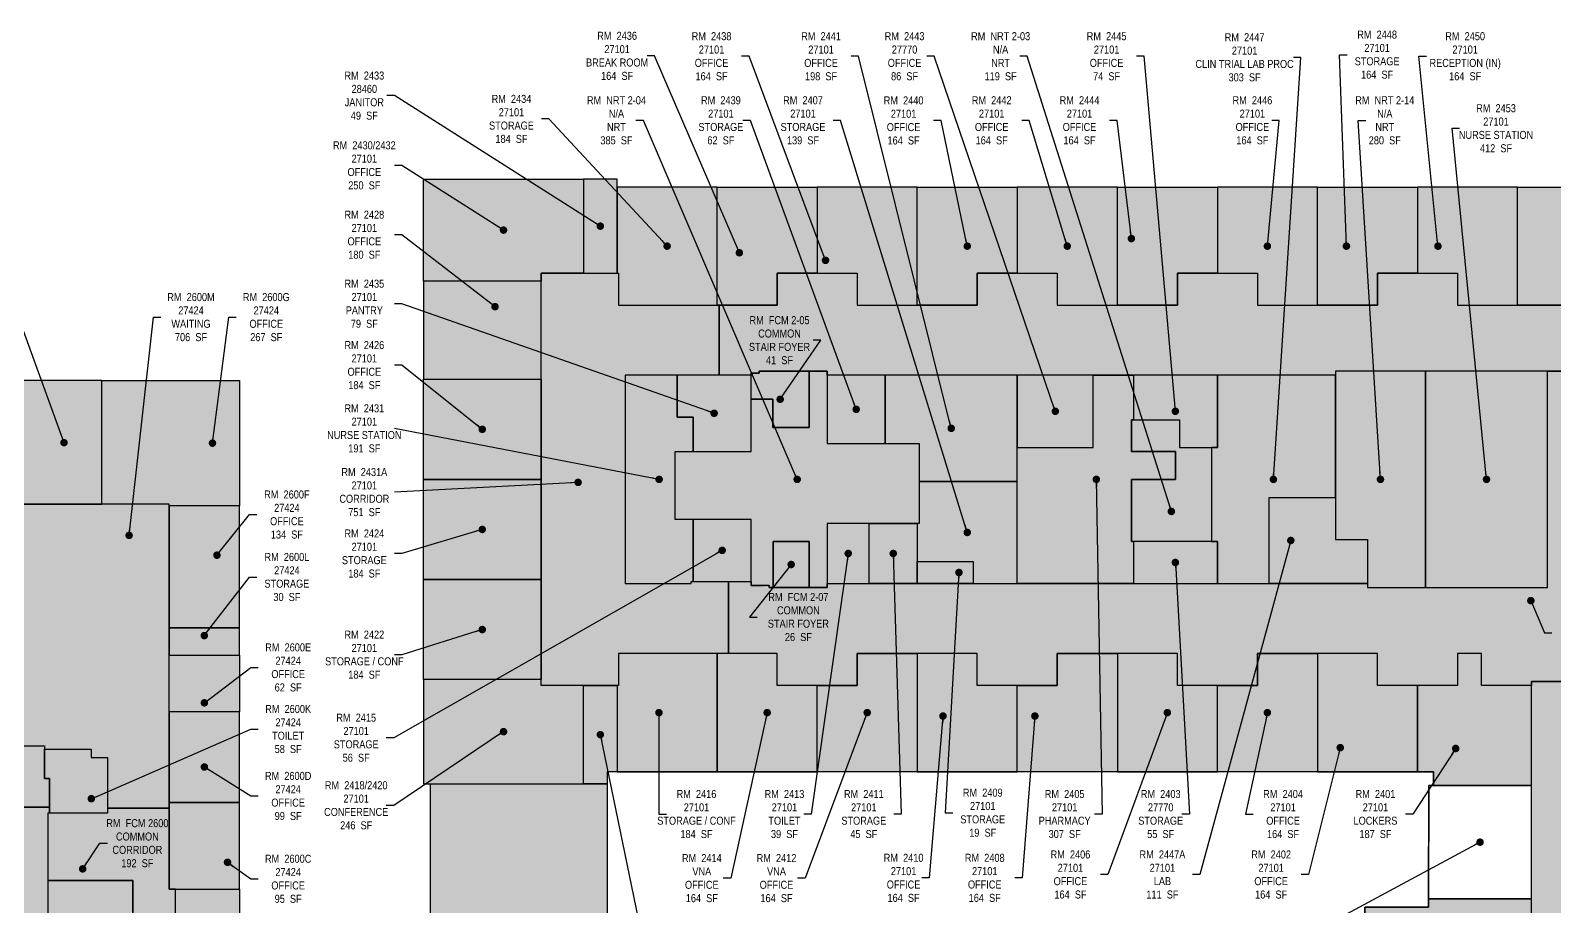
# Model space of a CAD drawing. Header units: inches. Extents: x -4222 to 2607, y 4310 to 7189.
# Drawn here: x -1211 to 1074, y 5744 to 7056 of the extents above; entities that cross this region are included whole.
import ezdxf

# ---------------------------------------------------------------- set-up
doc = ezdxf.new("R2010")
doc.units = ezdxf.units.IN
doc.header["$MEASUREMENT"] = 0
for name, color, linetype in [('0-LABEL', 3, 'Continuous'), ('1-NRT', 200, 'Continuous'), ('1-NRT-PTN', 253, 'Continuous'), ('2-BCM', 140, 'Continuous'), ('3-FCM', 190, 'Continuous'), ('3-FCM-PTN', 9, 'Continuous'), ('4-OCC', 6, 'Continuous'), ('4-OCC-PTN', 95, 'Continuous'), ('4-VACANT', 60, 'Continuous')]:
    doc.layers.add(name, color=color, linetype=linetype)
doc.styles.add('ArialN', font='ARIALN.TTF')
doc.dimstyles.new('AB-120', dxfattribs={"dimscale": 120, "dimtxt": 0.125, "dimasz": 0.09375, "dimexe": 0.0625, "dimexo": 0.125, "dimgap": 0.375, "dimtad": 0, "dimtih": 1, "dimtoh": 1, "dimdec": 4, "dimrnd": 0.0625, "dimzin": 0, "dimdsep": 46, "dimlunit": 4, "dimtxsty": 'ArialN', "dimblk": 'ARCHTICK', "dimcen": 0.09375, "dimclrd": 256, "dimclre": 256, "dimclrt": 256, "dimadec": 0, "dimazin": 0, "dimtfac": 1, "dimtdec": 4, "dimtofl": 0, "dimtmove": 2, "dimatfit": 3, "dimldrblk": 'DOT', "dimfxl": 0, "dimfrac": 2, "dimtolj": 1, "dimtzin": 0, "dimlwd": -1, "dimlwe": -1, "dimarcsym": 0})

# ---------------------------------------------------------------- blocks, each defined once
blk = doc.blocks.new('_ArchTick')
at = {"const_width": 0.15}
blk.add_lwpolyline([(-0.5, -0.5), (0.5, 0.5)], dxfattribs=at)
blk = doc.blocks.new('_Dot')
at = {"lineweight": -2}
blk.add_line((-0.5, 0), (-1, 0), dxfattribs=at)
at = {"const_width": 0.5}
blk.add_lwpolyline([(-0.25, 0, 1), (0.25, 0, 1)], format="xyb", close=True, dxfattribs=at)

msp = doc.modelspace()

# ---------------------------------------------------------------- hatches: boundary and pattern name
at = {"layer": '1-NRT-PTN'}
for points in [[(-244.8, 6425.5), (-130.8, 6425.5), (-130.8, 6503.5), (-98.2, 6503.5), (-98.2, 6461.5), (-43.8, 6461.5), (-43.8, 6545.5), (-16.8, 6545.5), (-16.8, 6437.5), (121.2, 6437.5), (121.2, 6317.5), (-16.8, 6317.5), (-16.8, 6221.5), (-43.8, 6221.5), (-43.8, 6290.5), (-97.8, 6290.5), (-97.8, 6221.5), (-103.8, 6221.5), (-103.8, 6224.7), (-130.8, 6224.7), (-130.8, 6323.5), (-244.8, 6323.5)], [(880.2, 6221.4), (880.2, 6545.5), (745.2, 6545.5), (745.2, 6293.5), (793.2, 6293.5), (793.2, 6221.5)], [(439.2, 6472.9), (511.2, 6472.9), (511.2, 6431.5), (559.2, 6431.5), (559.2, 6422.5), (559.2, 6326.5), (559.2, 6290.5), (439.2, 6290.5), (439.2, 6383.5), (505.2, 6383.5), (505.2, 6425.5), (439.2, 6425.5)], [(-1182.6, 5892.6), (-1251.2, 5892.6), (-1251.2, 5923.6), (-1316.6, 5923.6), (-1316.6, 5984.3), (-1190.1, 5984.3), (-1190.1, 5935.3), (-1182.6, 5935.3)], [(-897.8, 5695.5), (-993.8, 5695.5), (-993.8, 5769.5), (-897.8, 5769.5)]]:
    msp.add_hatch(color=256, dxfattribs=at).paths.add_polyline_path(points)
at = {"layer": '3-FCM-PTN'}
for points in [[(-43.8, 6545.5), (-43.8, 6461.5), (-98.2, 6461.5), (-98.2, 6503.5), (-130.8, 6503.5), (-130.8, 6542.5), (-118.8, 6542.5), (-118.8, 6545.5)], [(-97.8, 6290.5), (-43.8, 6290.5), (-43.8, 6221.5), (-97.8, 6221.5)], [(1150.2, 5945.5), (1144.2, 5945.5), (1144.2, 5737.6), (1174.2, 5737.6), (1174.2, 5626.5), (1180.2, 5626.5), (1180.2, 5514.5), (1147.2, 5514.5), (1147.2, 5322.3), (1143.8, 5322.3), (1143.8, 5137.5), (1195.3, 5137.5), (1195.3, 5031.5), (1039.2, 5031.5), (1039.2, 5177.5), (950.2, 5177.5), (950.2, 5183.5), (914.2, 5183.5), (914.2, 5127.5), (814.2, 5127.5), (814.2, 5166.5), (706.2, 5166.5), (706.2, 5220.5), (652.2, 5220.5), (652.2, 5166.5), (592.2, 5166.5), (592.2, 5220.5), (284.2, 5220.5), (284.2, 5202.5), (220.2, 5202.5), (220.2, 5170.5), (112.2, 5170.5), (112.2, 5219.5), (-169.1, 5219.5), (-169.1, 5171.5), (-288.1, 5171.5), (-288.1, 5219.5), (-375.1, 5219.5), (-375.1, 5225.5), (-583.8, 5225.5), (-583.8, 5327.5), (-358.8, 5327.5), (-358.8, 5323.8), (850.2, 5323.8), (850.2, 5326), (1039.2, 5326), (1039.2, 6080.5), (1150.2, 6080.5)], [(-1057.8, 5782.5), (-1057.8, 5637.8), (-1003.3, 5637.8), (-1003.3, 5695.5), (-993.8, 5695.5), (-993.8, 5769.5), (-1003.3, 5769.5), (-1003.3, 5891), (-1095.9, 5891), (-1095.9, 5883.4), (-1185.3, 5883.4), (-1185.3, 5782.5)], [(-1185.3, 5782.5), (-1185.3, 5637.8), (-1057.8, 5637.8), (-1057.8, 5782.5)]]:
    msp.add_hatch(color=256, dxfattribs=at).paths.add_polyline_path(points)
h = msp.add_hatch(color=256, dxfattribs=at)
edge = h.paths.add_edge_path()
edge.add_line((-2394.8, 5869.9), (-2333.3, 5869.9))
edge.add_line((-2333.3, 5869.9), (-2333.3, 5882.9))
edge.add_line((-2333.3, 5882.9), (-1949.8, 5882.9))
edge.add_line((-1949.8, 5882.9), (-1949.8, 5869.9))
edge.add_line((-1949.8, 5869.9), (-1881.4, 5869.9))
edge.add_line((-1881.4, 5869.9), (-1881.4, 5883.4))
edge.add_line((-1881.4, 5883.4), (-1251.2, 5883.4))
edge.add_line((-1251.2, 5883.4), (-1251.2, 5892.6))
edge.add_line((-1251.2, 5892.6), (-1182.6, 5892.6))
edge.add_line((-1182.6, 5892.6), (-1182.6, 5883.4))
edge.add_line((-1182.6, 5883.4), (-1185.3, 5883.4))
edge.add_line((-1185.3, 5883.4), (-1185.3, 5782.5))
edge.add_line((-1185.3, 5782.5), (-1185.3, 5529.5))
edge.add_line((-1185.3, 5529.5), (-1190.3, 5529.5))
edge.add_line((-1190.3, 5529.5), (-1190.3, 5332.5))
edge.add_line((-1190.3, 5332.5), (-583.8, 5332.5))
edge.add_line((-583.8, 5332.5), (-583.8, 5225.5))
edge.add_line((-583.8, 5225.5), (-589.8, 5225.5))
edge.add_line((-589.8, 5225.5), (-589.8, 5222.5))
edge.add_line((-589.8, 5222.5), (-643.8, 5222.5))
edge.add_line((-643.8, 5222.5), (-643.8, 5212.5))
edge.add_line((-643.8, 5212.5), (-1286.3, 5212.5))
edge.add_line((-1286.3, 5212.5), (-1286.3, 5528.2))
edge.add_line((-1286.3, 5528.2), (-1291.3, 5528.2))
edge.add_line((-1291.3, 5528.2), (-1291.3, 5755.4))
edge.add_arc((-1313.8, 5751.6), 22.8, 9.5216, 91.3591)
edge.add_line((-1314.3, 5774.4), (-1881.4, 5774.4))
edge.add_line((-1881.4, 5774.4), (-1881.4, 5786.9))
edge.add_line((-1881.4, 5786.9), (-1949.8, 5786.9))
edge.add_line((-1949.8, 5786.9), (-1949.8, 5773.9))
edge.add_line((-1949.8, 5773.9), (-2333.3, 5773.9))
edge.add_line((-2333.3, 5773.9), (-2333.3, 5786.9))
edge.add_line((-2333.3, 5786.9), (-2394.8, 5786.9))
edge.add_line((-2394.8, 5786.9), (-2394.8, 5869.9))
at = {"layer": '4-OCC-PTN'}
for color, points in [(83, [(-622.1, 6833.5), (-382.2, 6833.5), (-382.2, 6692.5), (-445.8, 6692.5), (-445.8, 6680.5), (-622.1, 6680.5)]), (201, [(-331.8, 6833.5), (-382.2, 6833.5), (-382.2, 6692.5), (-331.8, 6692.5)]), (83, [(-331.8, 6692.5), (-329.7, 6692.5), (-329.7, 6644.5), (-181.8, 6644.5), (-181.8, 6821.5), (-331.8, 6821.5)]), (83, [(-31.8, 6821.5), (-181.8, 6821.5), (-181.8, 6644.5), (-178.8, 6644.5), (-91.8, 6644.5), (-91.8, 6692.5), (-31.8, 6692.5)]), (83, [(118.2, 6821.5), (-31.8, 6821.5), (-31.8, 6692.5), (28.2, 6692.5), (28.2, 6644.5), (118.2, 6644.5)]), (83, [(268.2, 6692.5), (208.2, 6692.5), (208.2, 6644.5), (118.2, 6644.5), (118.2, 6821.5), (268.2, 6821.5)]), (83, [(418.2, 6821.5), (268.2, 6821.5), (268.2, 6692.5), (328.2, 6692.5), (328.2, 6644.5), (418.2, 6644.5)]), (83, [(568.2, 6821.5), (418.2, 6821.5), (418.2, 6644.5), (508.2, 6644.5), (508.2, 6692.5), (568.2, 6692.5)]), (83, [(718.2, 6821.5), (568.2, 6821.5), (568.2, 6692.5), (628.2, 6692.5), (628.2, 6644.5), (718.2, 6644.5)]), (83, [(868.2, 6821.5), (718.2, 6821.5), (718.2, 6644.5), (808.2, 6644.5), (808.2, 6692.5), (868.2, 6692.5)]), (83, [(868.2, 6692.5), (928.2, 6692.5), (928.2, 6644.5), (1018.2, 6644.5), (1018.2, 6821.5), (868.2, 6821.5)]), (83, [(1168.2, 6821.5), (1018.2, 6821.5), (1018.2, 6644.5), (1108.2, 6644.5), (1108.2, 6692.5), (1168.2, 6692.5)]), (83, [(-445.8, 6533.5), (-445.8, 6680.5), (-622.1, 6680.5), (-622.1, 6533.5)]), (83, [(-178.8, 6644.5), (-329.7, 6644.5), (-329.7, 6692.5), (-445.8, 6692.5), (-445.8, 6074.5), (-329.7, 6074.5), (-329.7, 6122.5), (-164.6, 6122.5), (-164.6, 6230.7), (-217.8, 6230.7), (-220.8, 6230.7), (-220.8, 6227.5), (-319.8, 6227.5), (-319.8, 6539.5), (-178.8, 6539.5)]), (83, [(-241.8, 6539.5), (-319.8, 6539.5), (-319.8, 6227.5), (-220.8, 6227.5), (-220.8, 6230.7), (-217.8, 6230.7), (-217.8, 6323.5), (-244.8, 6323.5), (-244.8, 6425.5), (-217.8, 6425.5), (-217.8, 6476.5), (-241.8, 6476.5)]), (83, [(-130.8, 6425.5), (-130.8, 6539.5), (-241.8, 6539.5), (-241.8, 6476.5), (-217.8, 6476.5), (-217.8, 6425.5)]), (83, [(-16.8, 6539.5), (-16.8, 6437.5), (70.2, 6437.5), (70.2, 6539.5)]), (83, [(268.2, 6539.5), (70.2, 6539.5), (70.2, 6437.5), (121.2, 6437.5), (121.2, 6380.5), (268.2, 6380.5)]), (44, [(268.2, 6539.5), (268.2, 6431.5), (382.2, 6431.5), (382.2, 6539.5)]), (83, [(439.2, 6383.5), (505.2, 6383.5), (505.2, 6425.5), (439.2, 6425.5), (439.2, 6472.9), (442.2, 6472.9), (442.2, 6539.5), (382.2, 6539.5), (382.2, 6431.5), (268.2, 6431.5), (268.2, 6380.5), (268.2, 6227.5), (442.2, 6227.5), (442.2, 6290.5), (439.2, 6290.5)]), (83, [(568.2, 6539.5), (442.2, 6539.5), (442.2, 6472.9), (511.2, 6472.9), (511.2, 6431.5), (568.2, 6431.5)]), (83, [(745.2, 6539.5), (568.2, 6539.5), (568.2, 6431.5), (559.2, 6431.5), (559.2, 6290.5), (568.2, 6290.5), (568.2, 6227.5), (645.8, 6227.5), (645.8, 6356.5), (745.2, 6356.5)]), (83, [(1063.2, 6545.5), (880.2, 6545.5), (880.2, 6221.4), (1063.2, 6221.4)]), (23, [(-1104.3, 6531.5), (-1360.8, 6531.5), (-1360.8, 6319.3), (-1241.8, 6319.3), (-1241.8, 6346.5), (-1104.3, 6346.5)]), (23, [(-1104.3, 6531.5), (-897.8, 6531.5), (-897.8, 6344), (-1003.3, 6344), (-1003.3, 6346.5), (-1104.3, 6346.5)]), (83, [(-445.8, 6533.5), (-445.8, 6383.5), (-622.1, 6383.5), (-622.1, 6533.5)]), (83, [(-445.8, 6383.5), (-445.8, 6233.5), (-622.1, 6233.5), (-622.1, 6383.5)]), (83, [(268.2, 6227.5), (268.2, 6380.5), (121.2, 6380.5), (121.2, 6317.5), (118.2, 6317.5), (118.2, 6260.5), (202.2, 6260.5), (202.2, 6227.5)]), (83, [(645.8, 6356.5), (745.2, 6356.5), (745.2, 6293.5), (793.2, 6293.5), (793.2, 6227.5), (645.8, 6227.5)]), (23, [(-1241.8, 6346.5), (-1241.8, 6062.5), (-1316.6, 6062.5), (-1316.6, 5984.3), (-1190.1, 5984.3), (-1190.1, 5979.3), (-1120.3, 5979.3), (-1120.3, 5966.6), (-1095.9, 5966.6), (-1095.9, 5891), (-1003.3, 5891), (-1003.3, 6346.5)]), (23, [(-897.8, 6161.3), (-897.8, 6344), (-1003.3, 6344), (-1003.5, 6161.3)]), (83, [(-130.8, 6230.7), (-130.8, 6323.5), (-217.8, 6323.5), (-217.8, 6230.7)]), (83, [(46.2, 6317.5), (-16.8, 6317.5), (-16.8, 6227.5), (46.2, 6227.5)]), (83, [(118.2, 6227.5), (46.2, 6227.5), (46.2, 6317.5), (118.2, 6317.5)]), (44, [(568.2, 6290.5), (445.2, 6290.5), (442.2, 6290.5), (442.2, 6227.5), (568.2, 6227.5)]), (83, [(118.2, 6227.5), (118.2, 6260.5), (202.2, 6260.5), (202.2, 6227.5)]), (83, [(-445.8, 6233.5), (-445.8, 6083.5), (-622.1, 6083.5), (-622.1, 6233.5)]), (23, [(-1003.5, 6161.3), (-1003.3, 6134.8), (-1003.3, 6129.8), (-1003.3, 6120.2), (-897.8, 6120.2), (-897.8, 6161.3)]), (23, [(-1003.3, 6120.2), (-897.8, 6120.2), (-897.8, 6035.3), (-1003.3, 6035.3)]), (83, [(-331.8, 6074.5), (-331.8, 5945.5), (-181.8, 5945.5), (-181.8, 6122.5), (-271.8, 6122.5), (-329.7, 6122.5), (-329.7, 6074.5)]), (228, [(-31.8, 6074.5), (-91.8, 6074.5), (-91.8, 6122.5), (-181.8, 6122.5), (-181.8, 5945.5), (-31.8, 5945.5)]), (228, [(-31.8, 6074.5), (28.2, 6074.5), (28.2, 6122.5), (118.2, 6122.5), (118.2, 5945.5), (-31.8, 5945.5)]), (83, [(268.2, 6074.5), (208.2, 6074.5), (208.2, 6122.5), (118.2, 6122.5), (118.2, 5945.5), (268.2, 5945.5)]), (83, [(418.2, 6122.5), (328.2, 6122.5), (328.2, 6074.5), (268.2, 6074.5), (268.2, 5945.5), (418.2, 5945.5)]), (83, [(568.2, 6074.5), (508.2, 6074.5), (508.2, 6122.5), (418.2, 6122.5), (418.2, 5945.5), (568.2, 5945.5)]), (83, [(718.2, 6122.5), (628.2, 6122.5), (628.2, 6074.5), (568.2, 6074.5), (568.2, 5945.5), (718.2, 5945.5)]), (83, [(868.2, 6074.5), (808.2, 6074.5), (808.2, 6122.5), (718.2, 6122.5), (718.2, 5945.5), (868.2, 5945.5)]), (83, [(868.2, 6074.5), (868.2, 5945.5), (892.2, 5945.5), (892.2, 5927.6), (892.2, 5924.6), (1039.2, 5924.6), (1039.2, 6074.5), (964.2, 6074.5), (964.2, 6122.5), (928.2, 6122.5), (928.2, 6074.5)]), (83, [(-622.1, 5927.5), (-382.2, 5927.5), (-382.2, 6074.5), (-445.8, 6074.5), (-445.8, 6083.5), (-622.1, 6083.5)]), (201, [(-346.8, 5945.5), (-346.8, 5927.5), (-382.2, 5927.5), (-382.2, 6074.5), (-331.8, 6074.5), (-331.8, 5945.5)]), (23, [(-897.8, 6035.3), (-1003.3, 6035.3), (-1003.3, 5899.5), (-897.8, 5899.5)]), (23, [(-1190.1, 5979.3), (-1120.3, 5979.3), (-1120.3, 5966.6), (-1095.9, 5966.6), (-1095.9, 5883.4), (-1182.6, 5883.4), (-1182.6, 5935.3), (-1190.1, 5935.3)]), (55, [(-611.8, 5332.5), (-611.8, 5927.5), (-346.8, 5927.5), (-346.8, 5381.5), (-358.8, 5381.5), (-358.8, 5327.5), (-403.8, 5327.5), (-403.8, 5351.5), (-487.8, 5351.5), (-487.8, 5327.5), (-490.8, 5327.5), (-490.8, 5324.5), (-583.8, 5324.5), (-583.8, 5332.5)]), (23, [(-897.8, 5899.5), (-1003.3, 5899.5), (-1003.3, 5769.5), (-897.8, 5769.5)]), (132, [(1039.2, 5755.2), (884.9, 5755.2), (884.9, 5753.3), (884.9, 5742.6), (789.4, 5742.6), (789.4, 5524.4), (884.9, 5524.4), (884.9, 5514), (1039.2, 5514)])]:
    msp.add_hatch(color=color, dxfattribs=at).paths.add_polyline_path(points)
h = msp.add_hatch(color=83, dxfattribs=at)
h.dxf.hatch_style = 1
h.paths.add_polyline_path([(1312.2, 6545.5), (1312.2, 6452.5), (1330.2, 6452.5), (1330.2, 6224.5), (1183.2, 6224.5), (1183.2, 6242.5), (1165.2, 6242.5), (1165.2, 6341.5), (1183.2, 6341.5), (1183.2, 6545.5), (1063.2, 6545.5), (1063.2, 6221.4), (880.2, 6221.4), (793.2, 6221.5), (793.2, 6227.5), (-16.8, 6227.5), (-16.8, 6221.5), (-103.8, 6221.5), (-130.8, 6224.7), (-130.8, 6230.7), (-164.6, 6230.7), (-164.6, 6122.5), (-91.8, 6122.5), (-91.8, 6074.5), (28.2, 6074.5), (28.2, 6122.5), (208.2, 6122.5), (208.2, 6074.5), (328.2, 6074.5), (328.2, 6122.5), (508.2, 6122.5), (508.2, 6074.5), (628.2, 6074.5), (628.2, 6122.5), (808.2, 6122.5), (808.2, 6074.5), (928.2, 6074.5), (928.2, 6122.5), (964.2, 6122.5), (964.2, 6074.5), (1039.2, 6074.5), (1039.2, 6080.5), (1150.2, 6080.5), (1150.2, 6074.5), (1228.2, 6074.5), (1228.2, 6122.5), (1408.2, 6122.5), (1408.2, 6074.5), (1528.2, 6074.5), (1528.2, 6122.5), (1708.2, 6122.5), (1708.2, 6074.5), (1828.2, 6074.5), (1828.2, 6122.5), (1915.9, 6122.5), (1915.9, 6233.7), (1867.2, 6233.7), (1867.2, 6227.7), (1850.5, 6227.7), (1850.5, 6224.5), (1753.2, 6224.5), (1753.2, 6230.5), (1480.2, 6230.5), (1480.2, 6539.5), (1753.2, 6539.5), (1753.2, 6545.5), (1840.5, 6545.5), (1840.5, 6539.5), (1912.9, 6539.5), (1912.9, 6644.5), (1828.2, 6644.5), (1828.2, 6692.5), (1708.2, 6692.5), (1708.2, 6644.5), (1528.2, 6644.5), (1528.2, 6692.5), (1408.2, 6692.5), (1408.2, 6644.5), (1228.2, 6644.5), (1228.2, 6692.5), (1108.2, 6692.5), (1108.2, 6644.5), (928.2, 6644.5), (928.2, 6692.5), (808.2, 6692.5), (808.2, 6644.5), (628.2, 6644.5), (628.2, 6692.5), (508.2, 6692.5), (508.2, 6644.5), (328.2, 6644.5), (328.2, 6692.5), (208.2, 6692.5), (208.2, 6644.5), (28.2, 6644.5), (28.2, 6692.5), (-91.8, 6692.5), (-91.8, 6644.5), (-178.8, 6644.5), (-178.8, 6539.5), (-130.8, 6539.5), (-130.8, 6542.5), (-118.8, 6542.5), (-118.8, 6545.5), (-16.8, 6545.5), (-16.8, 6539.5), (745.2, 6539.5), (745.2, 6545.5)])
h = msp.add_hatch(color=256, dxfattribs=at)
h.paths.add_polyline_path([(966, 6246), (984, 6246)])
h.paths.add_polyline_path([(966, 6345), (984, 6345)])

# ---------------------------------------------------------------- linework, layer by layer
at = {"layer": '1-NRT'}
for points in [[(-244.8, 6425.5), (-130.8, 6425.5), (-130.8, 6503.5), (-98.2, 6503.5), (-98.2, 6461.5), (-43.8, 6461.5), (-43.8, 6545.5), (-16.8, 6545.5), (-16.8, 6437.5), (121.2, 6437.5), (121.2, 6317.5), (-16.8, 6317.5), (-16.8, 6221.5), (-43.8, 6221.5), (-43.8, 6290.5), (-97.8, 6290.5), (-97.8, 6221.5), (-103.8, 6221.5), (-103.8, 6224.7), (-130.8, 6224.7), (-130.8, 6323.5), (-244.8, 6323.5)], [(880.2, 6221.4), (880.2, 6545.5), (745.2, 6545.5), (745.2, 6293.5), (793.2, 6293.5), (793.2, 6221.5)], [(439.2, 6472.9), (511.2, 6472.9), (511.2, 6431.5), (559.2, 6431.5), (559.2, 6431.5), (559.2, 6422.5), (559.2, 6422.5), (559.2, 6326.5), (559.2, 6326.5), (559.2, 6290.5), (559.2, 6290.5), (439.2, 6290.5), (439.2, 6383.5), (505.2, 6383.5), (505.2, 6425.5), (439.2, 6425.5)], [(-1182.6, 5892.6), (-1251.2, 5892.6), (-1251.2, 5923.6), (-1316.6, 5923.6), (-1316.6, 5984.3), (-1190.1, 5984.3), (-1190.1, 5935.3), (-1182.6, 5935.3)], [(-897.8, 5695.5), (-993.8, 5695.5), (-993.8, 5769.5), (-897.8, 5769.5)]]:
    msp.add_lwpolyline(points, close=True, dxfattribs=at)
at = {"layer": '2-BCM'}
msp.add_lwpolyline([(-346.8, 5945.5), (-346.8, 5945.5), (-346.8, 5945.5), (-346.8, 5381.5), (-358.8, 5381.5), (-358.8, 5323.8), (850.2, 5323.8), (850.2, 5326), (884.9, 5326), (884.9, 5524.4), (789.4, 5524.4), (789.4, 5742.6), (884.9, 5742.6), (885, 5924.6), (892.2, 5924.6), (892.2, 5945.5), (-346.8, 5945.5)], dxfattribs=at)
at = {"layer": '3-FCM'}
for points in [[(-43.8, 6545.5), (-43.8, 6461.5), (-98.2, 6461.5), (-98.2, 6503.5), (-130.8, 6503.5), (-130.8, 6542.5), (-118.8, 6542.5), (-118.8, 6545.5)], [(-97.8, 6290.5), (-43.8, 6290.5), (-43.8, 6221.5), (-97.8, 6221.5)], [(-1057.8, 5782.5), (-1057.8, 5637.8), (-1003.3, 5637.8), (-1003.3, 5695.5), (-993.8, 5695.5), (-993.8, 5769.5), (-1003.3, 5769.5), (-1003.3, 5891), (-1095.9, 5891), (-1095.9, 5883.4), (-1185.3, 5883.4), (-1185.3, 5782.5)]]:
    msp.add_lwpolyline(points, close=True, dxfattribs=at)
for points in [[(1039.2, 5326), (1039.2, 6080.5), (1150.2, 6080.5)], [(-1251.2, 5892.6), (-1182.6, 5892.6), (-1182.6, 5883.4), (-1185.3, 5883.4), (-1185.3, 5782.5), (-1185.3, 5529.5), (-1190.3, 5529.5), (-1190.3, 5332.5), (-583.8, 5332.5), (-583.8, 5225.5), (-589.8, 5225.5), (-589.8, 5222.5), (-643.8, 5222.5), (-643.8, 5212.5), (-1286.3, 5212.5)], [(-1185.3, 5782.5), (-1185.3, 5637.8), (-1057.8, 5637.8), (-1057.8, 5782.5), (-1185.3, 5782.5)]]:
    msp.add_lwpolyline(points, dxfattribs=at)
at = {"layer": '4-OCC'}
for points in [[(-622.1, 6833.5), (-382.2, 6833.5), (-382.2, 6833.5), (-382.2, 6833.5), (-382.2, 6833.5), (-382.2, 6833.5), (-382.2, 6692.5), (-382.2, 6692.5), (-445.8, 6692.5), (-445.8, 6680.5), (-622.1, 6680.5)], [(-329.7, 6644.5), (-178.8, 6644.5), (-178.8, 6539.5), (-319.8, 6539.5), (-319.8, 6227.5), (-220.8, 6227.5), (-220.8, 6230.7), (-164.6, 6230.7), (-164.6, 6122.5), (-329.7, 6122.5), (-329.7, 6074.5), (-445.8, 6074.5), (-445.8, 6692.5), (-329.7, 6692.5)], [(442.2, 6290.5), (442.2, 6227.5), (268.2, 6227.5), (268.2, 6431.5), (382.2, 6431.5), (382.2, 6539.5), (439.2, 6539.5), (442.2, 6539.5), (442.2, 6472.9), (439.2, 6472.9), (439.2, 6425.5), (505.2, 6425.5), (505.2, 6383.5), (439.2, 6383.5), (439.2, 6290.5)], [(568.2, 6227.5), (568.2, 6227.5), (645.8, 6227.5), (645.8, 6356.5), (745.2, 6356.5), (745.2, 6539.5), (568.2, 6539.5), (568.2, 6431.5), (559.2, 6431.5), (559.2, 6290.5), (559.2, 6290.5), (568.2, 6290.5)], [(-1104.3, 6531.5), (-897.8, 6531.5), (-897.8, 6344), (-1003.3, 6344), (-1003.3, 6346.5), (-1003.3, 6346.5), (-1104.3, 6346.5)], [(268.2, 6227.5), (268.2, 6380.5), (121.2, 6380.5), (121.2, 6317.5), (118.2, 6317.5), (118.2, 6260.5), (202.2, 6260.5), (202.2, 6227.5)], [(-1241.8, 6346.5), (-1241.8, 6062.5), (-1316.6, 6062.5), (-1316.6, 5984.3), (-1190.1, 5984.3), (-1190.1, 5979.3), (-1120.3, 5979.3), (-1120.3, 5966.6), (-1095.9, 5966.6), (-1095.9, 5891), (-1003.3, 5891), (-1003.3, 6346.5)], [(118.2, 6227.5), (46.2, 6227.5), (46.2, 6317.5), (46.2, 6317.5), (118.2, 6317.5)], [(-1003.5, 6161.3), (-1003.3, 6134.8), (-1003.3, 6129.8), (-1003.3, 6120.2), (-897.8, 6120.2), (-897.8, 6161.3)], [(-331.8, 6074.5), (-331.8, 5945.5), (-331.8, 5945.5), (-331.8, 5945.5), (-181.8, 5945.5), (-181.8, 6122.5), (-271.8, 6122.5), (-329.7, 6122.5), (-329.7, 6074.5)], [(-622.1, 5927.5), (-382.2, 5927.5), (-382.2, 5927.5), (-382.2, 5927.5), (-382.2, 5927.5), (-382.2, 5927.5), (-382.2, 6074.5), (-382.2, 6074.5), (-445.8, 6074.5), (-445.8, 6083.5), (-622.1, 6083.5)], [(-346.8, 5945.5), (-346.8, 5927.5), (-382.2, 5927.5), (-382.2, 6074.5), (-331.8, 6074.5), (-331.8, 5945.5)], [(-611.8, 5332.5), (-611.8, 5332.5), (-611.8, 5332.5), (-611.8, 5927.5), (-611.8, 5927.5), (-611.8, 5927.5), (-346.8, 5927.5), (-346.8, 5381.5), (-358.8, 5381.5), (-358.8, 5327.5), (-403.8, 5327.5), (-403.8, 5351.5), (-403.8, 5351.5), (-487.8, 5351.5), (-487.8, 5327.5), (-490.8, 5327.5), (-490.8, 5324.5), (-583.8, 5324.5), (-583.8, 5332.5), (-611.8, 5332.5)], [(1039.2, 5755.2), (884.9, 5755.2), (884.9, 5753.3), (884.9, 5753.3), (884.9, 5742.6), (789.4, 5742.6), (789.4, 5524.4), (884.9, 5524.4), (884.9, 5514), (884.9, 5514), (884.9, 5514), (1039.2, 5514)]]:
    msp.add_lwpolyline(points, close=True, dxfattribs=at)
for points in [[(-331.8, 6833.5), (-382.2, 6833.5), (-382.2, 6692.5), (-331.8, 6692.5), (-331.8, 6833.5)], [(-331.8, 6692.5), (-329.7, 6692.5), (-329.7, 6644.5), (-181.8, 6644.5), (-181.8, 6821.5), (-331.8, 6821.5), (-331.8, 6821.5), (-331.8, 6821.5), (-331.8, 6692.5)], [(-31.8, 6692.5), (-91.8, 6692.5), (-91.8, 6644.5), (-181.8, 6644.5), (-181.8, 6821.5), (-31.8, 6821.5), (-31.8, 6821.5), (-31.8, 6821.5), (-31.8, 6692.5)], [(-31.8, 6692.5), (28.2, 6692.5), (28.2, 6644.5), (118.2, 6644.5), (118.2, 6821.5), (-31.8, 6821.5), (-31.8, 6821.5), (-31.8, 6821.5), (-31.8, 6692.5)], [(268.2, 6692.5), (208.2, 6692.5), (208.2, 6644.5), (118.2, 6644.5), (118.2, 6821.5), (268.2, 6821.5), (268.2, 6821.5), (268.2, 6821.5), (268.2, 6692.5)], [(268.2, 6692.5), (328.2, 6692.5), (328.2, 6644.5), (418.2, 6644.5), (418.2, 6821.5), (268.2, 6821.5), (268.2, 6821.5), (268.2, 6821.5), (268.2, 6692.5)], [(568.2, 6692.5), (508.2, 6692.5), (508.2, 6644.5), (418.2, 6644.5), (418.2, 6821.5), (568.2, 6821.5), (568.2, 6821.5), (568.2, 6821.5), (568.2, 6692.5)], [(568.2, 6692.5), (628.2, 6692.5), (628.2, 6644.5), (718.2, 6644.5), (718.2, 6821.5), (568.2, 6821.5), (568.2, 6821.5), (568.2, 6821.5), (568.2, 6692.5)], [(718.2, 6644.5), (718.2, 6821.5), (868.2, 6821.5), (868.2, 6692.5), (808.2, 6692.5), (808.2, 6644.5), (718.2, 6644.5)], [(868.2, 6692.5), (928.2, 6692.5), (928.2, 6644.5), (1018.2, 6644.5), (1018.2, 6821.5), (868.2, 6821.5), (868.2, 6821.5), (868.2, 6821.5), (868.2, 6692.5)], [(1168.2, 6692.5), (1108.2, 6692.5), (1108.2, 6644.5), (1018.2, 6644.5), (1018.2, 6821.5), (1168.2, 6821.5), (1168.2, 6821.5), (1168.2, 6821.5), (1168.2, 6692.5)], [(-445.8, 6533.5), (-445.8, 6533.5), (-445.8, 6533.5), (-445.8, 6680.5), (-622.1, 6680.5), (-622.1, 6533.5), (-622.1, 6533.5), (-622.1, 6533.5), (-445.8, 6533.5)], [(1312.2, 6545.5), (745.2, 6545.5), (745.2, 6539.5), (-16.8, 6539.5), (-16.8, 6545.5), (-118.8, 6545.5), (-118.8, 6542.5), (-130.8, 6542.5), (-130.8, 6539.5), (-130.8, 6539.5), (-178.8, 6539.5), (-178.8, 6644.5), (-91.8, 6644.5), (-91.8, 6692.5), (28.2, 6692.5), (28.2, 6644.5), (208.2, 6644.5), (208.2, 6692.5), (328.2, 6692.5), (328.2, 6644.5), (508.2, 6644.5), (508.2, 6692.5), (628.2, 6692.5), (628.2, 6644.5), (808.2, 6644.5), (808.2, 6692.5), (928.2, 6692.5), (928.2, 6644.5), (1108.2, 6644.5)], [(-241.8, 6539.5), (-319.8, 6539.5), (-319.8, 6227.5), (-220.8, 6227.5), (-220.8, 6230.7), (-217.8, 6230.7), (-217.8, 6323.5), (-244.8, 6323.5), (-244.8, 6425.5), (-217.8, 6425.5), (-217.8, 6476.5), (-241.8, 6476.5), (-241.8, 6539.5)], [(-130.8, 6425.5), (-130.8, 6539.5), (-241.8, 6539.5), (-241.8, 6539.5), (-241.8, 6476.5), (-241.8, 6476.5), (-217.8, 6476.5), (-217.8, 6476.5), (-217.8, 6425.5), (-130.8, 6425.5)], [(1150.2, 6080.5), (1039.2, 6080.5), (1039.2, 6074.5), (964.2, 6074.5), (964.2, 6122.5), (928.2, 6122.5), (928.2, 6074.5), (808.2, 6074.5), (808.2, 6122.5), (628.2, 6122.5), (628.2, 6074.5), (508.2, 6074.5), (508.2, 6122.5), (328.2, 6122.5), (328.2, 6074.5), (208.2, 6074.5), (208.2, 6122.5), (28.2, 6122.5), (28.2, 6074.5), (-91.8, 6074.5), (-91.8, 6122.5), (-164.6, 6122.5), (-164.6, 6230.7), (-130.8, 6230.7), (-130.8, 6224.7), (-103.8, 6224.7), (-103.8, 6221.5), (-16.8, 6221.5), (-16.8, 6227.5), (793.2, 6227.5), (793.2, 6221.5), (880.2, 6221.5), (880.2, 6221.4), (1063.2, 6221.4), (1063.2, 6545.5), (1183.2, 6545.5)], [(-16.8, 6539.5), (-16.8, 6437.5), (70.2, 6437.5), (70.2, 6539.5), (-16.8, 6539.5)], [(268.2, 6539.5), (70.2, 6539.5), (70.2, 6437.5), (121.2, 6437.5), (121.2, 6380.5), (121.2, 6380.5), (268.2, 6380.5), (268.2, 6539.5)], [(268.2, 6539.5), (268.2, 6431.5), (382.2, 6431.5), (382.2, 6539.5), (268.2, 6539.5)], [(442.2, 6539.5), (442.2, 6472.9), (511.2, 6472.9), (511.2, 6431.5), (568.2, 6431.5), (568.2, 6539.5), (445.2, 6539.5)], [(1063.2, 6545.5), (880.2, 6545.5), (880.2, 6221.4), (1063.2, 6221.4), (1063.2, 6545.5)], [(-1104.3, 6531.5), (-1360.8, 6531.5), (-1360.8, 6319.3), (-1241.8, 6319.3), (-1241.8, 6346.5), (-1104.3, 6346.5), (-1104.3, 6531.5)], [(-445.8, 6533.5), (-445.8, 6533.5), (-445.8, 6533.5), (-445.8, 6383.5), (-622.1, 6383.5), (-622.1, 6533.5), (-622.1, 6533.5), (-622.1, 6533.5), (-445.8, 6533.5)], [(-445.8, 6383.5), (-445.8, 6383.5), (-445.8, 6383.5), (-445.8, 6233.5), (-622.1, 6233.5), (-622.1, 6383.5), (-622.1, 6383.5), (-622.1, 6383.5), (-445.8, 6383.5)], [(645.8, 6356.5), (745.2, 6356.5), (745.2, 6293.5), (793.2, 6293.5), (793.2, 6227.5), (645.8, 6227.5), (645.8, 6356.5)], [(-897.8, 6161.3), (-897.8, 6344), (-897.8, 6344), (-897.8, 6344), (-1003.3, 6344), (-1003.5, 6161.3), (-1003.5, 6161.3), (-1003.5, 6161.3), (-1003.5, 6161.3), (-897.8, 6161.3), (-897.8, 6161.3)], [(-130.8, 6230.7), (-130.8, 6323.5), (-217.8, 6323.5), (-217.8, 6323.5), (-217.8, 6230.7), (-130.8, 6230.7)], [(46.2, 6317.5), (-16.8, 6317.5), (-16.8, 6227.5), (46.2, 6227.5), (46.2, 6317.5)], [(568.2, 6290.5), (445.2, 6290.5), (442.2, 6290.5), (442.2, 6227.5), (568.2, 6227.5), (568.2, 6290.5)], [(118.2, 6227.5), (118.2, 6260.5), (118.2, 6260.5), (202.2, 6260.5), (202.2, 6260.5), (202.2, 6227.5), (118.2, 6227.5)], [(-445.8, 6233.5), (-445.8, 6233.5), (-445.8, 6233.5), (-445.8, 6083.5), (-622.1, 6083.5), (-622.1, 6233.5), (-622.1, 6233.5), (-622.1, 6233.5), (-445.8, 6233.5)], [(-1003.3, 6120.2), (-897.8, 6120.2), (-897.8, 6035.3), (-897.8, 6035.3), (-897.8, 6035.3), (-897.8, 6035.3), (-1003.3, 6035.3), (-1003.3, 6120.2)], [(-31.8, 6074.5), (-91.8, 6074.5), (-91.8, 6122.5), (-181.8, 6122.5), (-181.8, 5945.5), (-31.8, 5945.5), (-31.8, 5945.5), (-31.8, 5945.5), (-31.8, 6074.5)], [(-31.8, 6074.5), (-91.8, 6074.5), (-91.8, 6122.5), (-181.8, 6122.5), (-181.8, 5945.5), (-31.8, 5945.5), (-31.8, 5945.5), (-31.8, 5945.5), (-31.8, 6074.5)], [(-31.8, 6074.5), (28.2, 6074.5), (28.2, 6122.5), (118.2, 6122.5), (118.2, 5945.5), (-31.8, 5945.5), (-31.8, 5945.5), (-31.8, 5945.5), (-31.8, 6074.5)], [(268.2, 6074.5), (208.2, 6074.5), (208.2, 6122.5), (118.2, 6122.5), (118.2, 5945.5), (268.2, 5945.5), (268.2, 5945.5), (268.2, 5945.5), (268.2, 6074.5)], [(268.2, 6074.5), (328.2, 6074.5), (328.2, 6122.5), (418.2, 6122.5), (418.2, 5945.5), (268.2, 5945.5), (268.2, 5945.5), (268.2, 5945.5), (268.2, 6074.5)], [(568.2, 6074.5), (508.2, 6074.5), (508.2, 6122.5), (418.2, 6122.5), (418.2, 5945.5), (568.2, 5945.5), (568.2, 5945.5), (568.2, 5945.5), (568.2, 6074.5)], [(568.2, 6074.5), (628.2, 6074.5), (628.2, 6122.5), (718.2, 6122.5), (718.2, 5945.5), (568.2, 5945.5), (568.2, 5945.5), (568.2, 5945.5), (568.2, 6074.5)], [(868.2, 6074.5), (808.2, 6074.5), (808.2, 6122.5), (718.2, 6122.5), (718.2, 5945.5), (868.2, 5945.5), (868.2, 5945.5), (868.2, 5945.5), (868.2, 6074.5)], [(868.2, 6074.5), (868.2, 5945.5), (892.2, 5945.5), (892.2, 5927.6), (892.2, 5924.6), (1039.2, 5924.6), (1039.2, 6074.5), (964.2, 6074.5), (964.2, 6122.5), (928.2, 6122.5), (928.2, 6074.5), (868.2, 6074.5)], [(-897.8, 6035.3), (-1003.3, 6035.3), (-1003.3, 5899.5), (-1003.3, 5899.5), (-1003.3, 5899.5), (-897.8, 5899.5), (-897.8, 6035.3)], [(-1190.1, 5979.3), (-1120.3, 5979.3), (-1120.3, 5966.6), (-1095.9, 5966.6), (-1095.9, 5883.4), (-1182.6, 5883.4), (-1182.6, 5935.3), (-1190.1, 5935.3), (-1190.1, 5979.3)], [(-897.8, 5899.5), (-1003.3, 5899.5), (-1003.3, 5769.5), (-897.8, 5769.5), (-897.8, 5899.5)]]:
    msp.add_lwpolyline(points, dxfattribs=at)
at = {"layer": '4-VACANT'}
msp.add_lwpolyline([(1039.2, 5924.6), (885, 5924.6), (884.9, 5755.2), (1039.2, 5755.2), (1039.2, 5924.6)], dxfattribs=at)

# ---------------------------------------------------------------- texts
at = {"layer": '0-LABEL', "char_height": 12, "attachment_point": 5, "style": 'ArialN'}
for s, insert in [('RM  2436\\P27101\\PBREAK ROOM\\P164  SF', (-331.8, 7018.1)), ('RM  2438\\P27101\\POFFICE\\P164  SF', (-190.2, 7017.5)), ('RM  2441\\P27101\\POFFICE\\P198  SF', (-26, 7017.5)), ('RM  2443\\P27770\\POFFICE\\P86  SF', (99.2, 7017.5)), ('RM  NRT 2-03\\PN/A\\PNRT\\P119  SF', (243.2, 7017.5)), ('RM  2445\\P27101\\POFFICE\\P74  SF', (402.1, 7017.5)), ('RM  2447\\P27101\\PCLIN TRIAL LAB PROC\\P303  SF', (609, 7015.9)), ('RM  2448\\P27101\\PSTORAGE\\P164  SF', (807.7, 7019.9)), ('RM  2450\\P27101\\PRECEPTION (IN)\\P164  SF', (939.7, 7017.5)), ('RM  2433\\P28460\\PJANITOR\\P49  SF', (-710.8, 6958.5)), ('RM  2434\\P27101\\PSTORAGE\\P184  SF', (-490.2, 6923.6)), ('RM  NRT 2-04\\PN/A\\PNRT\\P385  SF', (-332.8, 6921.5)), ('RM  2439\\P27101\\PSTORAGE\\P62  SF', (-176.2, 6921.5)), ('RM  2407\\P27101\\PSTORAGE\\P139  SF', (-53.1, 6921.5)), ('RM  2440\\P27101\\POFFICE\\P164  SF', (97.7, 6921.3)), ('RM  2442\\P27101\\POFFICE\\P164  SF', (229.8, 6921.5)), ('RM  2444\\P27101\\POFFICE\\P164  SF', (361.5, 6921.5)), ('RM  2446\\P27101\\POFFICE\\P164  SF', (620.7, 6921.5)), ('RM  NRT 2-14\\PN/A\\PNRT\\P280  SF', (819.2, 6921.5)), ('RM  2453\\P27101\\PNURSE STATION\\P412  SF', (986, 6909.6)), ('RM  2430/2432\\P27101\\POFFICE\\P250  SF', (-710.8, 6854)), ('RM  2428\\P27101\\POFFICE\\P180  SF', (-710.8, 6750.1)), ('RM  2435\\P27101\\PPANTRY\\P79  SF', (-710.8, 6646.7)), ('RM  2600M\\P27424\\PWAITING\\P706  SF', (-970.7, 6626.6)), ('RM  2600G\\P27424\\POFFICE\\P267  SF', (-857.8, 6626.6)), ('RM  FCM 2-05\\PCOMMON\\PSTAIR FOYER\\P41  SF', (-88.3, 6592)), ('RM  2426\\P27101\\POFFICE\\P184  SF', (-710.8, 6554.7)), ('RM  2431\\P27101\\PNURSE STATION\\P191  SF', (-710.8, 6459.9)), ('RM  2431A\\P27101\\PCORRIDOR\\P751  SF', (-710.8, 6364.4)), ('RM  2600F\\P27424\\POFFICE\\P134  SF', (-826.9, 6330.8)), ('RM  2424\\P27101\\PSTORAGE\\P184  SF', (-710.8, 6272.4)), ('RM  2600L\\P27424\\PSTORAGE\\P30  SF', (-826.9, 6237.2)), ('RM  FCM 2-07\\PCOMMON\\PSTAIR FOYER\\P26  SF', (-60, 6177.2)), ('RM  2422\\P27101\\PSTORAGE / CONF\\P184  SF', (-710.8, 6120.8)), ('RM  2600E\\P27424\\POFFICE\\P62  SF', (-825, 6101.7)), ('RM  2600K\\P27424\\PTOILET\\P58  SF', (-825, 6009.4)), ('RM  2415\\P27101\\PSTORAGE\\P56  SF', (-723, 5996.4)), ('RM  2600D\\P27424\\POFFICE\\P99  SF', (-825, 5909.1)), ('RM  2418/2420\\P27101\\PCONFERENCE\\P246  SF', (-723, 5895.1)), ('RM  2416\\P27101\\PSTORAGE / CONF\\P184  SF', (-212.8, 5882)), ('RM  2413\\P27101\\PTOILET\\P39  SF', (-80.9, 5882)), ('RM  2411\\P27101\\PSTORAGE\\P45  SF', (38.1, 5882)), ('RM  2409\\P27101\\PSTORAGE\\P19  SF', (216.4, 5884)), ('RM  2405\\P27101\\PPHARMACY\\P307  SF', (339.2, 5882)), ('RM  2403\\P27770\\PSTORAGE\\P55  SF', (483.2, 5882)), ('RM  2404\\P27101\\POFFICE\\P164  SF', (666.7, 5882)), ('RM  2401\\P27101\\PLOCKERS\\P187  SF', (805.2, 5882)), ('RM  FCM 2600\\PCOMMON\\PCORRIDOR\\P192  SF', (-1051.1, 5838.3)), ('RM  2406\\P27101\\POFFICE\\P164  SF', (347.9, 5791.4)), ('RM  2447A\\P27101\\PLAB\\P111  SF', (485.8, 5791.4)), ('RM  2402\\P27101\\POFFICE\\P164  SF', (648.8, 5791.4)), ('RM  2600C\\P27424\\POFFICE\\P95  SF', (-825, 5785)), ('RM  2414\\PVNA\\POFFICE\\P164  SF', (-204.8, 5786)), ('RM  2412\\PVNA\\POFFICE\\P164  SF', (-92.8, 5786)), ('RM  2410\\P27101\\POFFICE\\P164  SF', (97.7, 5786.4)), ('RM  2408\\P27101\\POFFICE\\P164  SF', (219.4, 5786.4))]:
    msp.add_mtext(s, dxfattribs=dict(at, insert=insert))

# ---------------------------------------------------------------- leaders
at = {"layer": '0-LABEL', "annotation_type": 0, "has_hookline": 1}
for points, hookline_direction, text_width in [([(-148.5, 6723.1), (-275.6, 7018.1), (-286.8, 7018.1)], 1, 91.1), ([(-19.3, 6711.7), (-134, 7017.5), (-145.2, 7017.5)], 1, 57.9), ([(169.2, 6460), (30.2, 7017.5), (19, 7017.5)], 1, 56), ([(325.2, 6485.5), (143.7, 7017.5), (132.4, 7017.5)], 1, 57.9), ([(499.2, 6335.5), (283.2, 7017.5), (271.9, 7017.5)], 1, 86.9), ([(505.2, 6485.5), (458.4, 7017.5), (447.1, 7017.5)], 1, 58), ([(652.2, 6383.5), (693.3, 7015.9), (682.1, 7015.9)], 1, 146.2), ([(761.7, 6733), (751.4, 7019.9), (762.7, 7019.9)], 0, 65.9), ([(898.9, 6733), (870.3, 7017.5), (881.6, 7017.5)], 0, 105), ([(-357, 6763), (-665.8, 6958.5), (-677.1, 6958.5)], 1, 58.2), ([(-256.8, 6733), (-434, 6923.6), (-445.2, 6923.6)], 1, 65.9), ([(-61.8, 6383.5), (-292.2, 6921.5), (-303.5, 6921.5)], 1, 86.9), ([(26.7, 6488.5), (-132, 6921.5), (-143.3, 6921.5)], 1, 65.9), ([(193.2, 6304), (3.2, 6921.5), (-8.1, 6921.5)], 1, 65.9), ([(193.2, 6733), (154, 6921.3), (142.7, 6921.3)], 1, 57.9), ([(343.2, 6733), (286.1, 6921.5), (274.8, 6921.5)], 1, 57.8), ([(439.3, 6744.3), (417.8, 6921.5), (406.5, 6921.5)], 1, 57.9), ([(643.2, 6733), (660.9, 6921.5), (649.6, 6921.5)], 1, 57.9), ([(812.7, 6383.5), (779.5, 6921.5), (790.7, 6921.5)], 0, 86.9), ([(971.7, 6383.5), (920.1, 6909.6), (931.4, 6909.6)], 0, 109.3), ([(-502.1, 6757), (-654.6, 6854), (-665.8, 6854)], 1, 92.2), ([(-514.8, 6642.3), (-654.6, 6750.1), (-665.8, 6750.1)], 1, 57.9), ([(-186.3, 6482.5), (-654.6, 6646.7), (-665.8, 6646.7)], 1, 58), ([(-1161.1, 6438.5), (-1223.9, 6611.5), (-1235.2, 6611.5)], 1, 94.8), ([(-1063.5, 6299.6), (-1027, 6626.6), (-1015.7, 6626.6)], 0, 69), ([(-938.5, 6437.8), (-914, 6626.6), (-902.8, 6626.6)], 0, 68.4), ([(-87.3, 6503.5), (-26.4, 6592), (-37.7, 6592)], 1, 90.8), ([(-534, 6458.5), (-654.6, 6554.7), (-665.8, 6554.7)], 1, 57.9), ([(-268.8, 6383.5), (-665.8, 6459.9)], 1, 109.3), ([(-390.3, 6379), (-665.8, 6364.4)], 1, 74), ([(386.7, 6383.5), (395.4, 5882), (384.2, 5882)], 1, 76.7), ([(-931.8, 6269.9), (-883.2, 6330.8), (-871.9, 6330.8)], 0, 66.3), ([(-534, 6308.5), (-654.6, 6272.4), (-665.8, 6272.4)], 1, 65.9), ([(678.3, 6292), (542.1, 5791.4), (530.8, 5791.4)], 1, 67.7), ([(-174.3, 6277.1), (-666.7, 5996.4), (-678, 5996.4)], 1, 65.9), ([(14.7, 6272.5), (-40.7, 5882), (-51.9, 5882)], 1, 57.9), ([(-70.8, 6256), (-133.1, 6177.2), (-121.9, 6177.2)], 0, 90.8), ([(82.2, 6272.5), (94.3, 5882), (83.1, 5882)], 1, 65.9), ([(505.2, 6259), (526.2, 5882), (515, 5882)], 1, 65.9), ([(180.7, 6244), (160.2, 5884), (171.4, 5884)], 0, 65.9), ([(-950.8, 6149.4), (-883.2, 6237.2), (-871.9, 6237.2)], 0, 65.9), ([(1038.2, 6201.8), (1058.6, 6153.6), (1069.8, 6153.6)], 0, 74), ([(-534, 6158.5), (-654.6, 6120.8), (-665.8, 6120.8)], 1, 116.4), ([(-950.6, 6048.7), (-881.2, 6101.7), (-870, 6101.7)], 0, 67), ([(-106.8, 6034), (-161.4, 5786), (-172.7, 5786)], 1, 57.9), ([(-269.1, 6034), (-269.1, 5882), (-257.8, 5882)], 0, 116.4), ([(43.2, 6034), (-49.9, 5786), (-61.1, 5786)], 1, 57.8), ([(156.8, 6028.9), (136.3, 5786.4), (125, 5786.4)], 1, 57.9), ([(294.6, 6028.9), (275.6, 5786.4), (264.4, 5786.4)], 1, 57.9), ([(493.2, 6034), (404.1, 5791.4), (392.9, 5791.4)], 1, 57.9), ([(643.2, 6034), (610.5, 5882), (621.7, 5882)], 0, 57.9), ([(-502.1, 6005.5), (-666.7, 5895.1), (-678, 5895.1)], 1, 94.8), ([(-1120.1, 5905), (-881.2, 6009.4), (-870, 6009.4)], 0, 67.7), ([(-357, 6001), (-293.1, 5690), (-281.8, 5690)], 0, 58.2), ([(752.4, 5981.5), (705, 5791.4), (693.8, 5791.4)], 1, 57.8), ([(925.5, 5980.3), (861.4, 5882), (850.2, 5882)], 1, 64), ([(-950.6, 5952.6), (-881.2, 5909.1), (-870, 5909.1)], 0, 67.7), ([(-1133.1, 5799.9), (-1107.4, 5838.3), (-1096.1, 5838.3)], 0, 91.5), ([(962, 5839.9), (683.4, 5690), (672.2, 5690)], 1, 67.9), ([(-915.9, 5809.7), (-881.2, 5785), (-870, 5785)], 0, 67.9)]:
    msp.add_leader(points, dimstyle='AB-120', dxfattribs=dict(at, hookline_direction=hookline_direction, text_width=text_width))

doc.saveas('drawing.dxf')
